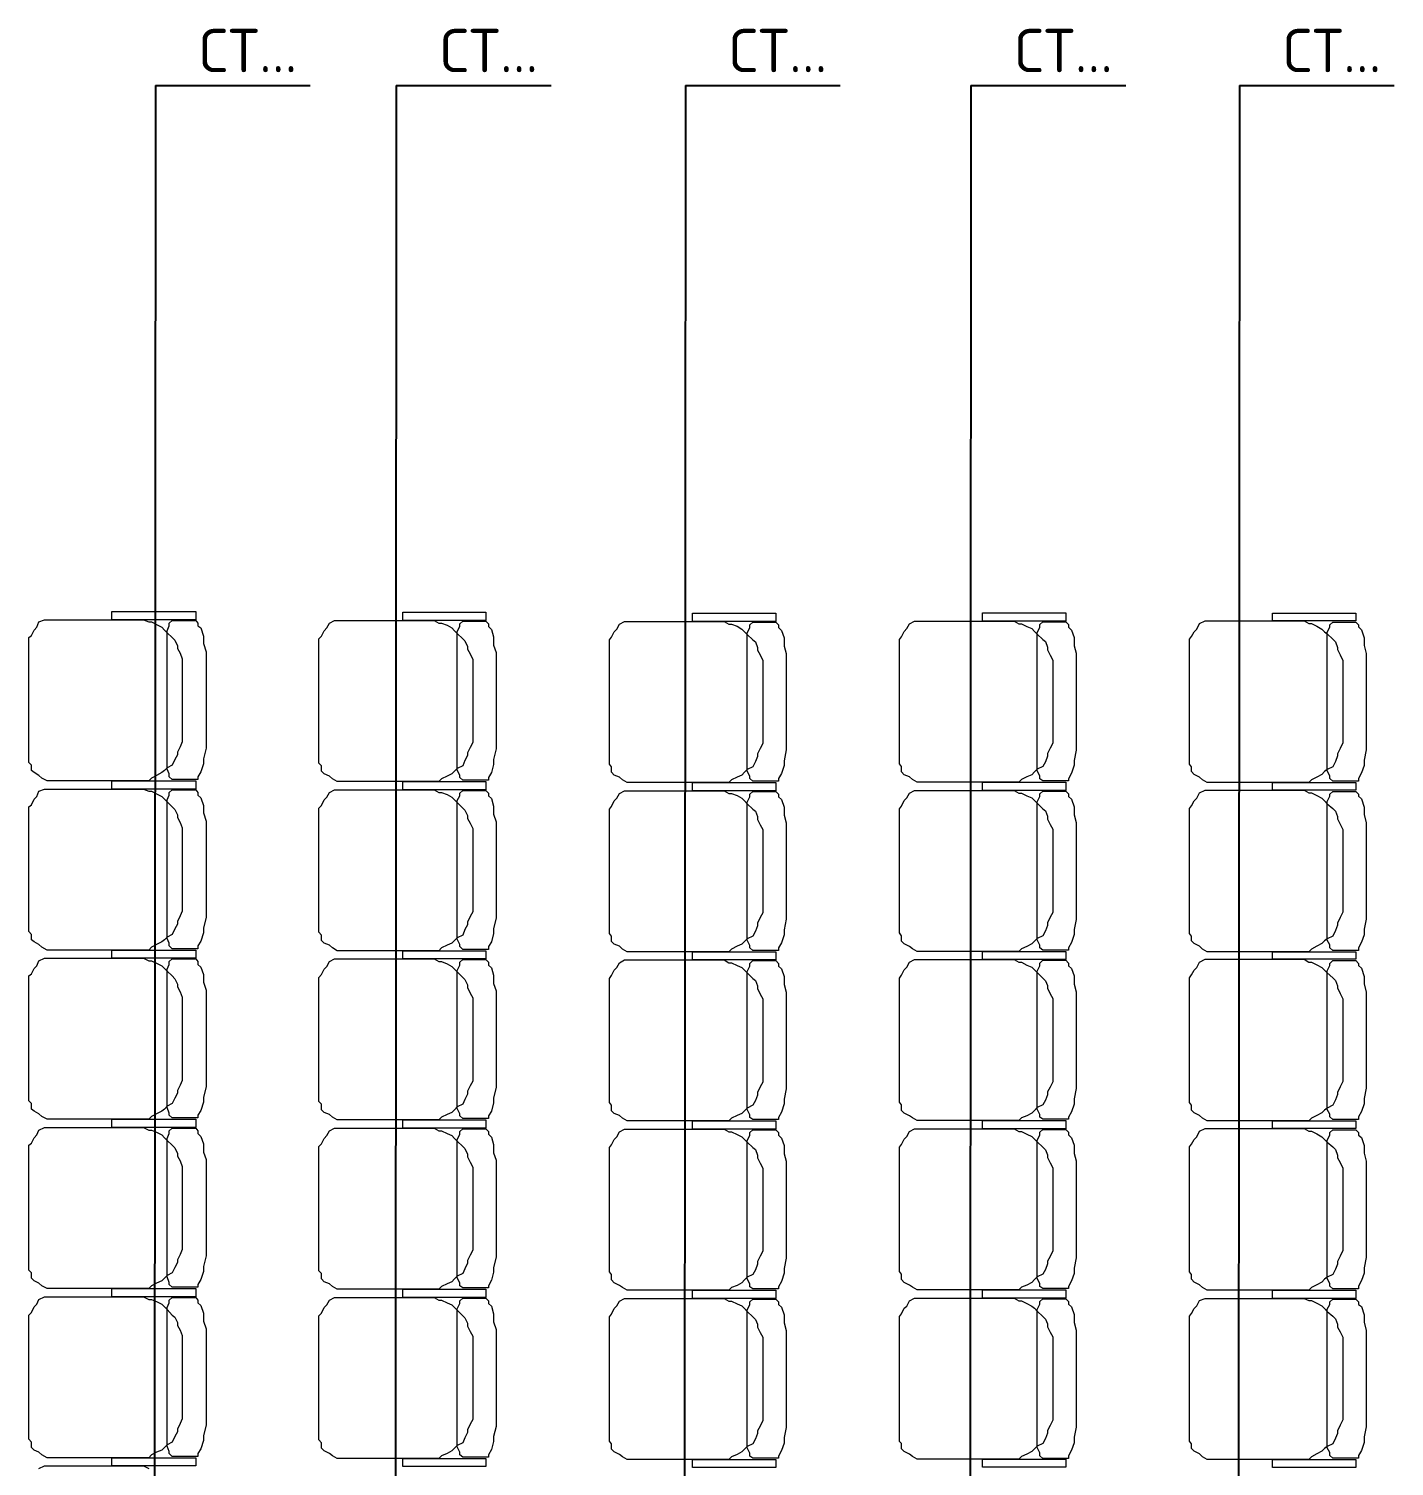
# Model space of a CAD drawing. Header units: millimetres. Extents: x 3050 to 430575, y -569542 to 36130.
# Drawn here: x 303231 to 307199, y -469292 to -465115 of the extents above; entities that cross this region are included whole.
import ezdxf

# ---------------------------------------------------------------- set-up
doc = ezdxf.new("R2010")
doc.units = ezdxf.units.MM
doc.layers.add('PDF _Геометрия', color=7, linetype='Continuous')
doc.layers.add('PDF _Текст', color=7, linetype='Continuous')
doc.styles.add('PDF ISOCPEUR', font='isocpeur.ttf')

# ---------------------------------------------------------------- blocks, each defined once
blk = doc.blocks.new('ТХ3 4 этаж')
at = {"color": 5, "lineweight": 25}
for p, q in [((23664.8, -46510), (23656.9, -60051.5)), ((23664.8, -46510), (24564.8, -46510)), ((25064.8, -46510), (25056.9, -60051.5)), ((25064.8, -46510), (25964.8, -46510)), ((26744.8, -46510), (26736.9, -60051.5)), ((26744.8, -46510), (27644.8, -46510)), ((28404.8, -46510), (28396.9, -60051.5)), ((28404.8, -46510), (29304.8, -46510)), ((29964.8, -46510), (29956.9, -60051.5)), ((29964.8, -46510), (30864.8, -46510))]:
    blk.add_line(p, q, dxfattribs=at)
at = {"layer": 'PDF _Геометрия', "color": 5, "lineweight": 9}
for points in [[(22929, -50186.8), (22929, -49718.8), (22944.9, -49706.9), (22960.7, -49675.2), (22976.6, -49659.4), (22988.5, -49627.6), (23020.2, -49615.7), (23051.9, -49615.7), (23063.8, -49615.7), (23535.7, -49615.7), (23567.4, -49615.7), (23595.2, -49615.7), (23626.9, -49627.6), (23642.8, -49627.6), (23670.5, -49643.5), (23702.3, -49659.4), (23718.1, -49675.2), (23734, -49691.1), (23761.7, -49718.8), (23777.6, -49734.7), (23793.5, -49766.4), (23793.5, -49782.3), (23809.3, -49810), (23821.2, -49841.8), (23821.2, -49873.5), (23821.2, -49901.2), (23821.2, -50099.5), (23821.2, -50278), (23821.2, -50293.8), (23821.2, -50325.5), (23809.3, -50353.3), (23793.5, -50385), (23793.5, -50400.9), (23777.6, -50428.6), (23761.7, -50460.4), (23734, -50476.2), (23718.1, -50492.1), (23702.3, -50504), (23670.5, -50519.9), (23642.8, -50535.7), (23626.9, -50551.6), (23595.2, -50551.6), (23567.4, -50551.6), (23535.7, -50551.6), (23063.8, -50551.6), (23036.1, -50551.6), (23004.3, -50535.7), (22988.5, -50519.9), (22960.7, -50504), (22944.9, -50492.1), (22944.9, -50460.4), (22929, -50444.5), (22929, -50412.8)], [(23412.8, -49568.2), (23900.5, -49568.2), (23900.5, -49615.7), (23412.8, -49615.7)], [(23734, -49818), (23734, -49679.2), (23745.9, -49651.4), (23745.9, -49635.6), (23761.7, -49619.7), (23777.6, -49619.7), (23900.5, -49619.7), (23912.4, -49635.6), (23912.4, -49651.4), (23928.3, -49663.3), (23944.1, -49710.9), (23944.1, -49754.5), (23960, -49802.1), (23960, -49845.7), (23960, -49909.2), (23960, -50254.2), (23960, -50317.6), (23960, -50361.2), (23944.1, -50424.7), (23944.1, -50452.4), (23928.3, -50500), (23912.4, -50527.8), (23912.4, -50543.6), (23900.5, -50543.6), (23777.6, -50543.6), (23761.7, -50543.6), (23745.9, -50527.8), (23745.9, -50511.9), (23734, -50484.2), (23734, -50452.4), (23734, -50424.7), (23734, -50345.4)], [(24614.3, -50190.7), (24614.3, -49726.8), (24630.2, -49710.9), (24646, -49679.2), (24661.9, -49663.3), (24677.8, -49635.6), (24705.5, -49619.7), (24737.2, -49619.7), (24753.1, -49619.7), (25221, -49619.7), (25252.7, -49619.7), (25284.5, -49619.7), (25312.2, -49635.6), (25328.1, -49635.6), (25359.8, -49647.5), (25387.6, -49663.3), (25403.4, -49679.2), (25419.3, -49695), (25451, -49726.8), (25462.9, -49738.7), (25478.8, -49770.4), (25478.8, -49786.3), (25494.6, -49814), (25510.5, -49845.7), (25510.5, -49877.5), (25510.5, -49905.2), (25510.5, -50107.4), (25510.5, -50281.9), (25510.5, -50297.8), (25510.5, -50329.5), (25494.6, -50357.3), (25478.8, -50389), (25478.8, -50404.9), (25462.9, -50432.6), (25451, -50464.3), (25419.3, -50480.2), (25403.4, -50496.1), (25387.6, -50511.9), (25359.8, -50523.8), (25328.1, -50539.7), (25312.2, -50555.5), (25284.5, -50555.5), (25252.7, -50555.5), (25221, -50555.5), (24753.1, -50555.5), (24721.4, -50555.5), (24693.6, -50539.7), (24677.8, -50523.8), (24646, -50511.9), (24630.2, -50496.1), (24630.2, -50464.3), (24614.3, -50448.5), (24614.3, -50420.7)], [(25102.1, -49572.1), (25585.8, -49572.1), (25585.8, -49619.7), (25102.1, -49619.7)], [(26787.4, -49578.2), (27271.1, -49578.2), (27271.1, -49625.7), (26787.4, -49625.7)], [(28472.7, -49576.1), (28956.4, -49576.1), (28956.4, -49623.7), (28472.7, -49623.7)], [(30158, -49578.2), (30641.7, -49578.2), (30641.7, -49621.8), (30158, -49621.8)], [(25419.3, -49821.9), (25419.3, -49683.1), (25435.1, -49655.4), (25435.1, -49639.5), (25451, -49623.7), (25462.9, -49623.7), (25585.8, -49623.7), (25601.7, -49639.5), (25601.7, -49655.4), (25617.6, -49671.3), (25629.5, -49714.9), (25629.5, -49762.5), (25645.3, -49806.1), (25645.3, -49849.7), (25645.3, -49913.1), (25645.3, -50262.1), (25645.3, -50321.6), (25645.3, -50365.2), (25629.5, -50428.6), (25629.5, -50456.4), (25617.6, -50504), (25601.7, -50531.7), (25601.7, -50547.6), (25585.8, -50547.6), (25462.9, -50547.6), (25451, -50547.6), (25435.1, -50531.7), (25435.1, -50519.9), (25419.3, -50488.1), (25419.3, -50456.4), (25419.3, -50428.6), (25419.3, -50353.3)], [(26303.6, -50196.8), (26303.6, -49732.8), (26315.5, -49717), (26331.3, -49685.2), (26347.2, -49669.4), (26363.1, -49641.6), (26390.8, -49625.7), (26422.5, -49625.7), (26438.4, -49625.7), (26906.3, -49625.7), (26938, -49625.7), (26969.8, -49625.7), (26997.5, -49641.6), (27013.4, -49641.6), (27045.1, -49653.5), (27072.9, -49669.4), (27088.7, -49685.2), (27104.6, -49701.1), (27136.3, -49732.8), (27152.2, -49744.7), (27164.1, -49776.4), (27164.1, -49792.3), (27179.9, -49820.1), (27195.8, -49851.8), (27195.8, -49883.5), (27195.8, -49911.3), (27195.8, -50113.5), (27195.8, -50288), (27195.8, -50303.8), (27195.8, -50335.6), (27179.9, -50363.3), (27164.1, -50395), (27164.1, -50410.9), (27152.2, -50438.7), (27136.3, -50470.4), (27104.6, -50486.2), (27088.7, -50502.1), (27072.9, -50518), (27045.1, -50529.9), (27013.4, -50545.7), (26997.5, -50561.6), (26969.8, -50561.6), (26938, -50561.6), (26906.3, -50561.6), (26438.4, -50561.6), (26406.7, -50561.6), (26378.9, -50545.7), (26363.1, -50529.9), (26331.3, -50518), (26315.5, -50502.1), (26315.5, -50470.4), (26303.6, -50454.5), (26303.6, -50426.8)], [(27104.6, -49828), (27104.6, -49693.2), (27120.4, -49661.4), (27120.4, -49645.6), (27136.3, -49629.7), (27152.2, -49629.7), (27271.1, -49629.7), (27287, -49645.6), (27287, -49661.4), (27302.9, -49677.3), (27318.7, -49720.9), (27318.7, -49768.5), (27330.6, -49812.1), (27330.6, -49859.7), (27330.6, -49919.2), (27330.6, -50268.1), (27330.6, -50327.6), (27330.6, -50371.2), (27318.7, -50434.7), (27318.7, -50462.5), (27302.9, -50510), (27287, -50537.8), (27287, -50553.7), (27271.1, -50553.7), (27152.2, -50553.7), (27136.3, -50553.7), (27120.4, -50537.8), (27120.4, -50525.9), (27104.6, -50494.2), (27104.6, -50462.5), (27104.6, -50434.7), (27104.6, -50359.4)], [(27988.9, -50194.7), (27988.9, -49730.7), (28000.8, -49714.9), (28016.6, -49683.1), (28032.5, -49667.3), (28048.4, -49639.5), (28076.1, -49623.7), (28107.8, -49623.7), (28123.7, -49623.7), (28591.6, -49623.7), (28623.3, -49623.7), (28655.1, -49623.7), (28682.8, -49639.5), (28698.7, -49639.5), (28730.4, -49655.4), (28758.2, -49667.3), (28774, -49683.1), (28789.9, -49699), (28821.6, -49730.7), (28837.5, -49742.6), (28849.4, -49774.4), (28849.4, -49790.2), (28865.2, -49821.9), (28881.1, -49849.7), (28881.1, -49881.4), (28881.1, -49909.2), (28881.1, -50111.4), (28881.1, -50285.9), (28881.1, -50301.8), (28881.1, -50333.5), (28865.2, -50361.2), (28849.4, -50393), (28849.4, -50408.8), (28837.5, -50440.5), (28821.6, -50468.3), (28789.9, -50484.2), (28774, -50500), (28758.2, -50515.9), (28730.4, -50527.8), (28698.7, -50543.6), (28682.8, -50559.5), (28655.1, -50559.5), (28623.3, -50559.5), (28591.6, -50559.5), (28123.7, -50559.5), (28092, -50559.5), (28064.2, -50543.6), (28048.4, -50527.8), (28016.6, -50515.9), (28000.8, -50500), (28000.8, -50468.3), (27988.9, -50452.4), (27988.9, -50424.7)], [(28789.9, -49825.9), (28789.9, -49691.1), (28805.8, -49659.4), (28805.8, -49643.5), (28821.6, -49627.6), (28837.5, -49627.6), (28956.4, -49627.6), (28972.3, -49643.5), (28972.3, -49659.4), (28988.2, -49675.2), (29004, -49718.8), (29004, -49766.4), (29015.9, -49810), (29015.9, -49857.6), (29015.9, -49917.1), (29015.9, -50266.1), (29015.9, -50325.5), (29015.9, -50373.1), (29004, -50432.6), (29004, -50460.4), (28988.2, -50508), (28972.3, -50539.7), (28972.3, -50551.6), (28956.4, -50551.6), (28837.5, -50551.6), (28821.6, -50551.6), (28805.8, -50539.7), (28805.8, -50523.8), (28789.9, -50492.1), (28789.9, -50460.4), (28789.9, -50432.6), (28789.9, -50357.3)], [(29674.2, -50196.8), (29674.2, -49728.8), (29686.1, -49713), (29701.9, -49685.2), (29717.8, -49669.4), (29733.7, -49637.6), (29765.4, -49621.8), (29793.1, -49621.8), (29809, -49621.8), (30276.9, -49621.8), (30308.6, -49621.8), (30340.4, -49621.8), (30368.1, -49637.6), (30384, -49637.6), (30415.7, -49653.5), (30443.5, -49669.4), (30459.3, -49685.2), (30475.2, -49697.1), (30506.9, -49728.8), (30522.8, -49744.7), (30534.7, -49776.4), (30534.7, -49788.3), (30550.5, -49820.1), (30566.4, -49851.8), (30566.4, -49879.5), (30566.4, -49911.3), (30566.4, -50109.5), (30566.4, -50288), (30566.4, -50303.8), (30566.4, -50331.6), (30550.5, -50363.3), (30534.7, -50395), (30534.7, -50406.9), (30522.8, -50438.7), (30506.9, -50470.4), (30475.2, -50486.2), (30459.3, -50498.1), (30443.5, -50514), (30415.7, -50529.9), (30384, -50545.7), (30368.1, -50561.6), (30340.4, -50561.6), (30308.6, -50561.6), (30276.9, -50561.6), (29809, -50561.6), (29777.3, -50561.6), (29749.5, -50545.7), (29733.7, -50529.9), (29701.9, -50514), (29686.1, -50498.1), (29686.1, -50470.4), (29674.2, -50454.5), (29674.2, -50422.8)], [(30475.2, -49824), (30475.2, -49689.2), (30491.1, -49657.5), (30491.1, -49645.6), (30506.9, -49629.7), (30522.8, -49629.7), (30641.7, -49629.7), (30657.6, -49645.6), (30657.6, -49657.5), (30673.5, -49673.3), (30689.3, -49720.9), (30689.3, -49764.5), (30701.2, -49812.1), (30701.2, -49855.7), (30701.2, -49915.2), (30701.2, -50264.2), (30701.2, -50327.6), (30701.2, -50371.2), (30689.3, -50430.7), (30689.3, -50462.5), (30673.5, -50506.1), (30657.6, -50537.8), (30657.6, -50553.7), (30641.7, -50553.7), (30522.8, -50553.7), (30506.9, -50553.7), (30491.1, -50537.8), (30491.1, -50521.9), (30475.2, -50494.2), (30475.2, -50462.5), (30475.2, -50430.7), (30475.2, -50355.4)], [(22929, -51170.2), (22929, -50702.3), (22944.9, -50690.4), (22960.7, -50658.6), (22976.6, -50642.8), (22988.5, -50611.1), (23020.2, -50599.2), (23051.9, -50599.2), (23063.8, -50599.2), (23535.7, -50599.2), (23567.4, -50599.2), (23595.2, -50599.2), (23626.9, -50611.1), (23642.8, -50611.1), (23670.5, -50626.9), (23702.3, -50642.8), (23718.1, -50658.6), (23734, -50674.5), (23761.7, -50702.3), (23777.6, -50718.1), (23793.5, -50749.8), (23793.5, -50765.7), (23809.3, -50793.5), (23821.2, -50825.2), (23821.2, -50856.9), (23821.2, -50884.7), (23821.2, -51082.9), (23821.2, -51261.4), (23821.2, -51277.2), (23821.2, -51309), (23809.3, -51336.7), (23793.5, -51368.5), (23793.5, -51384.3), (23777.6, -51412.1), (23761.7, -51443.8), (23734, -51459.7), (23718.1, -51475.5), (23702.3, -51487.4), (23670.5, -51503.3), (23642.8, -51519.1), (23626.9, -51535), (23595.2, -51535), (23567.4, -51535), (23535.7, -51535), (23063.8, -51535), (23036.1, -51535), (23004.3, -51519.1), (22988.5, -51503.3), (22960.7, -51487.4), (22944.9, -51475.5), (22944.9, -51443.8), (22929, -51427.9), (22929, -51400.2)], [(23412.8, -50551.6), (23900.5, -50551.6), (23900.5, -50599.2), (23412.8, -50599.2)], [(23734, -50801.4), (23734, -50662.6), (23745.9, -50634.8), (23745.9, -50619), (23761.7, -50603.1), (23777.6, -50603.1), (23900.5, -50603.1), (23912.4, -50619), (23912.4, -50634.8), (23928.3, -50650.7), (23944.1, -50694.3), (23944.1, -50738), (23960, -50785.5), (23960, -50829.2), (23960, -50892.6), (23960, -51241.6), (23960, -51301), (23960, -51344.7), (23944.1, -51408.1), (23944.1, -51435.9), (23928.3, -51483.4), (23912.4, -51511.2), (23912.4, -51527.1), (23900.5, -51527.1), (23777.6, -51527.1), (23761.7, -51527.1), (23745.9, -51511.2), (23745.9, -51495.3), (23734, -51467.6), (23734, -51435.9), (23734, -51408.1), (23734, -51328.8)], [(24614.3, -51174.1), (24614.3, -50710.2), (24630.2, -50694.3), (24646, -50662.6), (24661.9, -50646.7), (24677.8, -50619), (24705.5, -50603.1), (24737.2, -50603.1), (24753.1, -50603.1), (25221, -50603.1), (25252.7, -50603.1), (25284.5, -50603.1), (25312.2, -50619), (25328.1, -50619), (25359.8, -50630.9), (25387.6, -50646.7), (25403.4, -50662.6), (25419.3, -50678.5), (25451, -50710.2), (25462.9, -50722.1), (25478.8, -50753.8), (25478.8, -50769.7), (25494.6, -50797.4), (25510.5, -50829.2), (25510.5, -50860.9), (25510.5, -50888.6), (25510.5, -51090.9), (25510.5, -51265.4), (25510.5, -51281.2), (25510.5, -51312.9), (25494.6, -51340.7), (25478.8, -51372.4), (25478.8, -51388.3), (25462.9, -51416), (25451, -51447.8), (25419.3, -51463.6), (25403.4, -51479.5), (25387.6, -51495.3), (25359.8, -51507.2), (25328.1, -51523.1), (25312.2, -51539), (25284.5, -51539), (25252.7, -51539), (25221, -51539), (24753.1, -51539), (24721.4, -51539), (24693.6, -51523.1), (24677.8, -51507.2), (24646, -51495.3), (24630.2, -51479.5), (24630.2, -51447.8), (24614.3, -51431.9), (24614.3, -51404.1)], [(25102.1, -50555.5), (25585.8, -50555.5), (25585.8, -50603.1), (25102.1, -50603.1)], [(25419.3, -50805.4), (25419.3, -50666.6), (25435.1, -50638.8), (25435.1, -50623), (25451, -50607.1), (25462.9, -50607.1), (25585.8, -50607.1), (25601.7, -50623), (25601.7, -50638.8), (25617.6, -50654.7), (25629.5, -50698.3), (25629.5, -50745.9), (25645.3, -50789.5), (25645.3, -50837.1), (25645.3, -50896.6), (25645.3, -51245.5), (25645.3, -51305), (25645.3, -51348.6), (25629.5, -51412.1), (25629.5, -51439.8), (25617.6, -51487.4), (25601.7, -51515.2), (25601.7, -51531), (25585.8, -51531), (25462.9, -51531), (25451, -51531), (25435.1, -51515.2), (25435.1, -51503.3), (25419.3, -51471.6), (25419.3, -51439.8), (25419.3, -51412.1), (25419.3, -51336.7)], [(26303.6, -51180.2), (26303.6, -50716.2), (26315.5, -50700.4), (26331.3, -50668.7), (26347.2, -50652.8), (26363.1, -50625), (26390.8, -50609.2), (26422.5, -50609.2), (26438.4, -50609.2), (26906.3, -50609.2), (26938, -50609.2), (26969.8, -50609.2), (26997.5, -50625), (27013.4, -50625), (27045.1, -50636.9), (27072.9, -50652.8), (27088.7, -50668.7), (27104.6, -50684.5), (27136.3, -50716.2), (27152.2, -50728.1), (27164.1, -50759.9), (27164.1, -50775.7), (27179.9, -50807.4), (27195.8, -50835.2), (27195.8, -50866.9), (27195.8, -50894.7), (27195.8, -51096.9), (27195.8, -51271.4), (27195.8, -51287.3), (27195.8, -51319), (27179.9, -51346.7), (27164.1, -51378.5), (27164.1, -51394.3), (27152.2, -51426), (27136.3, -51453.8), (27104.6, -51469.7), (27088.7, -51485.5), (27072.9, -51501.4), (27045.1, -51513.3), (27013.4, -51529.1), (26997.5, -51545), (26969.8, -51545), (26938, -51545), (26906.3, -51545), (26438.4, -51545), (26406.7, -51545), (26378.9, -51529.1), (26363.1, -51513.3), (26331.3, -51501.4), (26315.5, -51485.5), (26315.5, -51453.8), (26303.6, -51437.9), (26303.6, -51410.2)], [(26787.4, -50561.6), (27271.1, -50561.6), (27271.1, -50609.2), (26787.4, -50609.2)], [(27104.6, -50811.4), (27104.6, -50676.6), (27120.4, -50644.9), (27120.4, -50629), (27136.3, -50613.1), (27152.2, -50613.1), (27271.1, -50613.1), (27287, -50629), (27287, -50644.9), (27302.9, -50660.7), (27318.7, -50704.3), (27318.7, -50751.9), (27330.6, -50795.5), (27330.6, -50843.1), (27330.6, -50902.6), (27330.6, -51251.6), (27330.6, -51311.1), (27330.6, -51354.7), (27318.7, -51418.1), (27318.7, -51445.9), (27302.9, -51493.5), (27287, -51521.2), (27287, -51537.1), (27271.1, -51537.1), (27152.2, -51537.1), (27136.3, -51537.1), (27120.4, -51521.2), (27120.4, -51509.3), (27104.6, -51477.6), (27104.6, -51445.9), (27104.6, -51418.1), (27104.6, -51342.8)], [(27988.9, -51178.1), (27988.9, -50714.2), (28000.8, -50698.3), (28016.6, -50666.6), (28032.5, -50650.7), (28048.4, -50623), (28076.1, -50607.1), (28107.8, -50607.1), (28123.7, -50607.1), (28591.6, -50607.1), (28623.3, -50607.1), (28655.1, -50607.1), (28682.8, -50623), (28698.7, -50623), (28730.4, -50638.8), (28758.2, -50650.7), (28774, -50666.6), (28789.9, -50682.4), (28821.6, -50714.2), (28837.5, -50726.1), (28849.4, -50757.8), (28849.4, -50773.6), (28865.2, -50805.4), (28881.1, -50833.1), (28881.1, -50864.8), (28881.1, -50896.6), (28881.1, -51094.8), (28881.1, -51269.3), (28881.1, -51285.2), (28881.1, -51316.9), (28865.2, -51344.7), (28849.4, -51376.4), (28849.4, -51392.2), (28837.5, -51424), (28821.6, -51451.7), (28789.9, -51467.6), (28774, -51483.4), (28758.2, -51499.3), (28730.4, -51515.2), (28698.7, -51527.1), (28682.8, -51542.9), (28655.1, -51542.9), (28623.3, -51542.9), (28591.6, -51542.9), (28123.7, -51542.9), (28092, -51542.9), (28064.2, -51527.1), (28048.4, -51515.2), (28016.6, -51499.3), (28000.8, -51483.4), (28000.8, -51451.7), (27988.9, -51435.9), (27988.9, -51408.1)], [(28472.7, -50559.5), (28956.4, -50559.5), (28956.4, -50607.1), (28472.7, -50607.1)], [(28789.9, -50809.3), (28789.9, -50674.5), (28805.8, -50642.8), (28805.8, -50626.9), (28821.6, -50611.1), (28837.5, -50611.1), (28956.4, -50611.1), (28972.3, -50626.9), (28972.3, -50642.8), (28988.2, -50658.6), (29004, -50702.3), (29004, -50749.8), (29015.9, -50793.5), (29015.9, -50841.1), (29015.9, -50900.5), (29015.9, -51249.5), (29015.9, -51309), (29015.9, -51356.6), (29004, -51416), (29004, -51443.8), (28988.2, -51491.4), (28972.3, -51523.1), (28972.3, -51535), (28956.4, -51535), (28837.5, -51535), (28821.6, -51535), (28805.8, -51523.1), (28805.8, -51507.2), (28789.9, -51475.5), (28789.9, -51443.8), (28789.9, -51416), (28789.9, -51340.7)], [(29674.2, -51180.2), (29674.2, -50712.3), (29686.1, -50696.4), (29701.9, -50668.7), (29717.8, -50652.8), (29733.7, -50621.1), (29765.4, -50605.2), (29793.1, -50605.2), (29809, -50605.2), (30276.9, -50605.2), (30308.6, -50605.2), (30340.4, -50605.2), (30368.1, -50621.1), (30384, -50621.1), (30415.7, -50636.9), (30443.5, -50652.8), (30459.3, -50668.7), (30475.2, -50684.5), (30506.9, -50712.3), (30522.8, -50728.1), (30534.7, -50759.9), (30534.7, -50771.8), (30550.5, -50803.5), (30566.4, -50835.2), (30566.4, -50863), (30566.4, -50894.7), (30566.4, -51093), (30566.4, -51271.4), (30566.4, -51287.3), (30566.4, -51315), (30550.5, -51346.7), (30534.7, -51378.5), (30534.7, -51390.4), (30522.8, -51422.1), (30506.9, -51453.8), (30475.2, -51469.7), (30459.3, -51481.6), (30443.5, -51497.4), (30415.7, -51513.3), (30384, -51529.1), (30368.1, -51545), (30340.4, -51545), (30308.6, -51545), (30276.9, -51545), (29809, -51545), (29777.3, -51545), (29749.5, -51529.1), (29733.7, -51513.3), (29701.9, -51497.4), (29686.1, -51481.6), (29686.1, -51453.8), (29674.2, -51437.9), (29674.2, -51406.2)], [(30158, -50561.6), (30641.7, -50561.6), (30641.7, -50605.2), (30158, -50605.2)], [(30475.2, -50807.4), (30475.2, -50672.6), (30491.1, -50640.9), (30491.1, -50629), (30506.9, -50613.1), (30522.8, -50613.1), (30641.7, -50613.1), (30657.6, -50629), (30657.6, -50640.9), (30673.5, -50656.8), (30689.3, -50704.3), (30689.3, -50748), (30701.2, -50795.5), (30701.2, -50839.2), (30701.2, -50898.6), (30701.2, -51247.6), (30701.2, -51311.1), (30701.2, -51354.7), (30689.3, -51414.2), (30689.3, -51445.9), (30673.5, -51489.5), (30657.6, -51521.2), (30657.6, -51537.1), (30641.7, -51537.1), (30522.8, -51537.1), (30506.9, -51537.1), (30491.1, -51521.2), (30491.1, -51505.4), (30475.2, -51477.6), (30475.2, -51445.9), (30475.2, -51414.2), (30475.2, -51338.8)], [(23412.8, -51535), (23900.5, -51535), (23900.5, -51582.6), (23412.8, -51582.6)], [(25102.1, -51539), (25585.8, -51539), (25585.8, -51586.6), (25102.1, -51586.6)], [(22929, -52153.6), (22929, -51685.7), (22944.9, -51673.8), (22960.7, -51642.1), (22976.6, -51626.2), (22988.5, -51598.4), (23020.2, -51582.6), (23051.9, -51582.6), (23063.8, -51582.6), (23535.7, -51582.6), (23567.4, -51582.6), (23595.2, -51582.6), (23626.9, -51598.4), (23642.8, -51598.4), (23670.5, -51610.3), (23702.3, -51626.2), (23718.1, -51642.1), (23734, -51657.9), (23761.7, -51685.7), (23777.6, -51701.5), (23793.5, -51733.3), (23793.5, -51749.1), (23809.3, -51776.9), (23821.2, -51808.6), (23821.2, -51840.3), (23821.2, -51868.1), (23821.2, -52066.4), (23821.2, -52244.8), (23821.2, -52260.7), (23821.2, -52292.4), (23809.3, -52320.2), (23793.5, -52351.9), (23793.5, -52367.7), (23777.6, -52395.5), (23761.7, -52427.2), (23734, -52443.1), (23718.1, -52458.9), (23702.3, -52470.8), (23670.5, -52486.7), (23642.8, -52502.6), (23626.9, -52518.4), (23595.2, -52518.4), (23567.4, -52518.4), (23535.7, -52518.4), (23063.8, -52518.4), (23036.1, -52518.4), (23004.3, -52502.6), (22988.5, -52486.7), (22960.7, -52470.8), (22944.9, -52458.9), (22944.9, -52427.2), (22929, -52411.4), (22929, -52383.6)], [(23734, -51784.8), (23734, -51646), (23745.9, -51618.3), (23745.9, -51602.4), (23761.7, -51586.6), (23777.6, -51586.6), (23900.5, -51586.6), (23912.4, -51602.4), (23912.4, -51618.3), (23928.3, -51634.1), (23944.1, -51677.8), (23944.1, -51721.4), (23960, -51769), (23960, -51812.6), (23960, -51876), (23960, -52225), (23960, -52284.5), (23960, -52328.1), (23944.1, -52391.5), (23944.1, -52419.3), (23928.3, -52466.9), (23912.4, -52494.6), (23912.4, -52510.5), (23900.5, -52510.5), (23777.6, -52510.5), (23761.7, -52510.5), (23745.9, -52494.6), (23745.9, -52482.7), (23734, -52451), (23734, -52419.3), (23734, -52391.5), (23734, -52312.2)], [(24614.3, -52157.6), (24614.3, -51693.6), (24630.2, -51677.8), (24646, -51646), (24661.9, -51630.2), (24677.8, -51602.4), (24705.5, -51586.6), (24737.2, -51586.6), (24753.1, -51586.6), (25221, -51586.6), (25252.7, -51586.6), (25284.5, -51586.6), (25312.2, -51602.4), (25328.1, -51602.4), (25359.8, -51614.3), (25387.6, -51630.2), (25403.4, -51646), (25419.3, -51661.9), (25451, -51693.6), (25462.9, -51705.5), (25478.8, -51737.2), (25478.8, -51753.1), (25494.6, -51784.8), (25510.5, -51812.6), (25510.5, -51844.3), (25510.5, -51872.1), (25510.5, -52074.3), (25510.5, -52248.8), (25510.5, -52264.6), (25510.5, -52296.4), (25494.6, -52324.1), (25478.8, -52355.8), (25478.8, -52371.7), (25462.9, -52403.4), (25451, -52431.2), (25419.3, -52447), (25403.4, -52462.9), (25387.6, -52478.8), (25359.8, -52490.7), (25328.1, -52506.5), (25312.2, -52522.4), (25284.5, -52522.4), (25252.7, -52522.4), (25221, -52522.4), (24753.1, -52522.4), (24721.4, -52522.4), (24693.6, -52506.5), (24677.8, -52490.7), (24646, -52478.8), (24630.2, -52462.9), (24630.2, -52431.2), (24614.3, -52415.3), (24614.3, -52387.6)], [(25419.3, -51788.8), (25419.3, -51654), (25435.1, -51622.2), (25435.1, -51606.4), (25451, -51590.5), (25462.9, -51590.5), (25585.8, -51590.5), (25601.7, -51606.4), (25601.7, -51622.2), (25617.6, -51638.1), (25629.5, -51681.7), (25629.5, -51729.3), (25645.3, -51772.9), (25645.3, -51820.5), (25645.3, -51880), (25645.3, -52228.9), (25645.3, -52288.4), (25645.3, -52332), (25629.5, -52395.5), (25629.5, -52423.3), (25617.6, -52470.8), (25601.7, -52498.6), (25601.7, -52514.5), (25585.8, -52514.5), (25462.9, -52514.5), (25451, -52514.5), (25435.1, -52498.6), (25435.1, -52486.7), (25419.3, -52455), (25419.3, -52423.3), (25419.3, -52395.5), (25419.3, -52320.2)], [(26303.6, -52163.6), (26303.6, -51699.7), (26315.5, -51683.8), (26331.3, -51652.1), (26347.2, -51636.2), (26363.1, -51608.5), (26390.8, -51592.6), (26422.5, -51592.6), (26438.4, -51592.6), (26906.3, -51592.6), (26938, -51592.6), (26969.8, -51592.6), (26997.5, -51608.5), (27013.4, -51608.5), (27045.1, -51624.3), (27072.9, -51636.2), (27088.7, -51652.1), (27104.6, -51667.9), (27136.3, -51699.7), (27152.2, -51711.6), (27164.1, -51743.3), (27164.1, -51759.1), (27179.9, -51790.9), (27195.8, -51818.6), (27195.8, -51850.3), (27195.8, -51878.1), (27195.8, -52080.3), (27195.8, -52254.8), (27195.8, -52270.7), (27195.8, -52302.4), (27179.9, -52330.2), (27164.1, -52361.9), (27164.1, -52377.7), (27152.2, -52409.5), (27136.3, -52437.2), (27104.6, -52453.1), (27088.7, -52469), (27072.9, -52484.8), (27045.1, -52496.7), (27013.4, -52512.6), (26997.5, -52528.4), (26969.8, -52528.4), (26938, -52528.4), (26906.3, -52528.4), (26438.4, -52528.4), (26406.7, -52528.4), (26378.9, -52512.6), (26363.1, -52496.7), (26331.3, -52484.8), (26315.5, -52469), (26315.5, -52437.2), (26303.6, -52421.4), (26303.6, -52393.6)], [(26787.4, -51545), (27271.1, -51545), (27271.1, -51592.6), (26787.4, -51592.6)], [(27104.6, -51794.8), (27104.6, -51660), (27120.4, -51628.3), (27120.4, -51612.4), (27136.3, -51596.6), (27152.2, -51596.6), (27271.1, -51596.6), (27287, -51612.4), (27287, -51628.3), (27302.9, -51644.1), (27318.7, -51687.8), (27318.7, -51735.4), (27330.6, -51779), (27330.6, -51826.6), (27330.6, -51886), (27330.6, -52235), (27330.6, -52294.5), (27330.6, -52342.1), (27318.7, -52401.5), (27318.7, -52429.3), (27302.9, -52476.9), (27287, -52508.6), (27287, -52520.5), (27271.1, -52520.5), (27152.2, -52520.5), (27136.3, -52520.5), (27120.4, -52508.6), (27120.4, -52492.7), (27104.6, -52461), (27104.6, -52429.3), (27104.6, -52401.5), (27104.6, -52326.2)], [(27988.9, -52165.5), (27988.9, -51697.6), (28000.8, -51681.7), (28016.6, -51650), (28032.5, -51634.1), (28048.4, -51606.4), (28076.1, -51590.5), (28107.8, -51590.5), (28123.7, -51590.5), (28591.6, -51590.5), (28623.3, -51590.5), (28655.1, -51590.5), (28682.8, -51606.4), (28698.7, -51606.4), (28730.4, -51622.2), (28758.2, -51634.1), (28774, -51650), (28789.9, -51665.9), (28821.6, -51697.6), (28837.5, -51713.4), (28849.4, -51741.2), (28849.4, -51757.1), (28865.2, -51788.8), (28881.1, -51816.5), (28881.1, -51848.3), (28881.1, -51880), (28881.1, -52078.3), (28881.1, -52252.7), (28881.1, -52268.6), (28881.1, -52300.3), (28865.2, -52332), (28849.4, -52359.8), (28849.4, -52375.7), (28837.5, -52407.4), (28821.6, -52435.2), (28789.9, -52451), (28774, -52466.9), (28758.2, -52482.7), (28730.4, -52498.6), (28698.7, -52510.5), (28682.8, -52526.4), (28655.1, -52526.4), (28623.3, -52526.4), (28591.6, -52526.4), (28123.7, -52526.4), (28092, -52526.4), (28064.2, -52510.5), (28048.4, -52498.6), (28016.6, -52482.7), (28000.8, -52466.9), (28000.8, -52435.2), (27988.9, -52419.3), (27988.9, -52391.5)], [(28472.7, -51542.9), (28956.4, -51542.9), (28956.4, -51590.5), (28472.7, -51590.5)], [(28789.9, -51792.8), (28789.9, -51657.9), (28805.8, -51626.2), (28805.8, -51610.3), (28821.6, -51594.5), (28837.5, -51594.5), (28956.4, -51594.5), (28972.3, -51610.3), (28972.3, -51626.2), (28988.2, -51642.1), (29004, -51685.7), (29004, -51733.3), (29015.9, -51776.9), (29015.9, -51824.5), (29015.9, -51884), (29015.9, -52232.9), (29015.9, -52292.4), (29015.9, -52340), (29004, -52399.5), (29004, -52431.2), (28988.2, -52474.8), (28972.3, -52506.5), (28972.3, -52518.4), (28956.4, -52518.4), (28837.5, -52518.4), (28821.6, -52518.4), (28805.8, -52506.5), (28805.8, -52490.7), (28789.9, -52458.9), (28789.9, -52431.2), (28789.9, -52399.5), (28789.9, -52324.1)], [(29674.2, -52163.6), (29674.2, -51695.7), (29686.1, -51679.8), (29701.9, -51652.1), (29717.8, -51636.2), (29733.7, -51604.5), (29765.4, -51588.6), (29793.1, -51588.6), (29809, -51588.6), (30276.9, -51588.6), (30308.6, -51588.6), (30340.4, -51588.6), (30368.1, -51604.5), (30384, -51604.5), (30415.7, -51620.4), (30443.5, -51636.2), (30459.3, -51652.1), (30475.2, -51667.9), (30506.9, -51695.7), (30522.8, -51711.6), (30534.7, -51743.3), (30534.7, -51755.2), (30550.5, -51786.9), (30566.4, -51818.6), (30566.4, -51846.4), (30566.4, -51878.1), (30566.4, -52076.4), (30566.4, -52254.8), (30566.4, -52270.7), (30566.4, -52298.4), (30550.5, -52330.2), (30534.7, -52361.9), (30534.7, -52373.8), (30522.8, -52405.5), (30506.9, -52437.2), (30475.2, -52453.1), (30459.3, -52465), (30443.5, -52480.9), (30415.7, -52496.7), (30384, -52512.6), (30368.1, -52528.4), (30340.4, -52528.4), (30308.6, -52528.4), (30276.9, -52528.4), (29809, -52528.4), (29777.3, -52528.4), (29749.5, -52512.6), (29733.7, -52496.7), (29701.9, -52480.9), (29686.1, -52465), (29686.1, -52437.2), (29674.2, -52421.4), (29674.2, -52389.6)], [(30158, -51545), (30641.7, -51545), (30641.7, -51588.6), (30158, -51588.6)], [(30475.2, -51794.8), (30475.2, -51656), (30491.1, -51624.3), (30491.1, -51612.4), (30506.9, -51596.6), (30522.8, -51596.6), (30641.7, -51596.6), (30657.6, -51612.4), (30657.6, -51624.3), (30673.5, -51640.2), (30689.3, -51687.8), (30689.3, -51731.4), (30701.2, -51779), (30701.2, -51822.6), (30701.2, -51882.1), (30701.2, -52231), (30701.2, -52294.5), (30701.2, -52338.1), (30689.3, -52397.6), (30689.3, -52429.3), (30673.5, -52472.9), (30657.6, -52504.6), (30657.6, -52520.5), (30641.7, -52520.5), (30522.8, -52520.5), (30506.9, -52520.5), (30491.1, -52504.6), (30491.1, -52488.8), (30475.2, -52461), (30475.2, -52429.3), (30475.2, -52397.6), (30475.2, -52322.2)], [(23412.8, -52518.4), (23900.5, -52518.4), (23900.5, -52566), (23412.8, -52566)], [(25102.1, -52522.4), (25585.8, -52522.4), (25585.8, -52570), (25102.1, -52570)], [(26787.4, -52528.4), (27271.1, -52528.4), (27271.1, -52576), (26787.4, -52576)], [(28472.7, -52526.4), (28956.4, -52526.4), (28956.4, -52573.9), (28472.7, -52573.9)], [(30158, -52528.4), (30641.7, -52528.4), (30641.7, -52572.1), (30158, -52572.1)], [(22929, -53137), (22929, -52669.1), (22944.9, -52657.2), (22960.7, -52625.5), (22976.6, -52609.6), (22988.5, -52581.9), (23020.2, -52566), (23051.9, -52566), (23063.8, -52566), (23535.7, -52566), (23567.4, -52566), (23595.2, -52566), (23626.9, -52581.9), (23642.8, -52581.9), (23670.5, -52593.8), (23702.3, -52609.6), (23718.1, -52625.5), (23734, -52641.4), (23761.7, -52669.1), (23777.6, -52685), (23793.5, -52716.7), (23793.5, -52732.6), (23809.3, -52760.3), (23821.2, -52792), (23821.2, -52823.8), (23821.2, -52851.5), (23821.2, -53049.8), (23821.2, -53228.2), (23821.2, -53244.1), (23821.2, -53275.8), (23809.3, -53303.6), (23793.5, -53335.3), (23793.5, -53351.2), (23777.6, -53378.9), (23761.7, -53410.6), (23734, -53426.5), (23718.1, -53442.4), (23702.3, -53458.2), (23670.5, -53470.1), (23642.8, -53486), (23626.9, -53501.8), (23595.2, -53501.8), (23567.4, -53501.8), (23535.7, -53501.8), (23063.8, -53501.8), (23036.1, -53501.8), (23004.3, -53486), (22988.5, -53470.1), (22960.7, -53458.2), (22944.9, -53442.4), (22944.9, -53410.6), (22929, -53394.8), (22929, -53367)], [(23734, -52768.2), (23734, -52629.5), (23745.9, -52601.7), (23745.9, -52585.8), (23761.7, -52570), (23777.6, -52570), (23900.5, -52570), (23912.4, -52585.8), (23912.4, -52601.7), (23928.3, -52617.6), (23944.1, -52661.2), (23944.1, -52708.8), (23960, -52752.4), (23960, -52796), (23960, -52859.4), (23960, -53208.4), (23960, -53267.9), (23960, -53311.5), (23944.1, -53375), (23944.1, -53402.7), (23928.3, -53450.3), (23912.4, -53478.1), (23912.4, -53493.9), (23900.5, -53493.9), (23777.6, -53493.9), (23761.7, -53493.9), (23745.9, -53478.1), (23745.9, -53466.2), (23734, -53434.4), (23734, -53402.7), (23734, -53375), (23734, -53299.6)], [(24614.3, -53141), (24614.3, -52677), (24630.2, -52661.2), (24646, -52629.5), (24661.9, -52613.6), (24677.8, -52585.8), (24705.5, -52570), (24737.2, -52570), (24753.1, -52570), (25221, -52570), (25252.7, -52570), (25284.5, -52570), (25312.2, -52585.8), (25328.1, -52585.8), (25359.8, -52601.7), (25387.6, -52613.6), (25403.4, -52629.5), (25419.3, -52645.3), (25451, -52677), (25462.9, -52688.9), (25478.8, -52720.7), (25478.8, -52736.5), (25494.6, -52768.2), (25510.5, -52796), (25510.5, -52827.7), (25510.5, -52855.5), (25510.5, -53057.7), (25510.5, -53232.2), (25510.5, -53248.1), (25510.5, -53279.8), (25494.6, -53307.5), (25478.8, -53339.3), (25478.8, -53355.1), (25462.9, -53386.9), (25451, -53414.6), (25419.3, -53430.5), (25403.4, -53446.3), (25387.6, -53462.2), (25359.8, -53474.1), (25328.1, -53490), (25312.2, -53505.8), (25284.5, -53505.8), (25252.7, -53505.8), (25221, -53505.8), (24753.1, -53505.8), (24721.4, -53505.8), (24693.6, -53490), (24677.8, -53474.1), (24646, -53462.2), (24630.2, -53446.3), (24630.2, -53414.6), (24614.3, -53398.7), (24614.3, -53371)], [(25419.3, -52772.2), (25419.3, -52637.4), (25435.1, -52605.7), (25435.1, -52589.8), (25451, -52573.9), (25462.9, -52573.9), (25585.8, -52573.9), (25601.7, -52589.8), (25601.7, -52605.7), (25617.6, -52621.5), (25629.5, -52665.1), (25629.5, -52712.7), (25645.3, -52756.3), (25645.3, -52803.9), (25645.3, -52863.4), (25645.3, -53212.4), (25645.3, -53271.9), (25645.3, -53319.4), (25629.5, -53378.9), (25629.5, -53406.7), (25617.6, -53454.3), (25601.7, -53486), (25601.7, -53497.9), (25585.8, -53497.9), (25462.9, -53497.9), (25451, -53497.9), (25435.1, -53486), (25435.1, -53470.1), (25419.3, -53438.4), (25419.3, -53406.7), (25419.3, -53378.9), (25419.3, -53303.6)], [(26303.6, -53147), (26303.6, -52683.1), (26315.5, -52667.2), (26331.3, -52635.5), (26347.2, -52619.6), (26363.1, -52591.9), (26390.8, -52576), (26422.5, -52576), (26438.4, -52576), (26906.3, -52576), (26938, -52576), (26969.8, -52576), (26997.5, -52591.9), (27013.4, -52591.9), (27045.1, -52607.7), (27072.9, -52619.6), (27088.7, -52635.5), (27104.6, -52651.4), (27136.3, -52683.1), (27152.2, -52695), (27164.1, -52726.7), (27164.1, -52742.6), (27179.9, -52774.3), (27195.8, -52802), (27195.8, -52833.8), (27195.8, -52865.5), (27195.8, -53063.8), (27195.8, -53238.2), (27195.8, -53254.1), (27195.8, -53285.8), (27179.9, -53313.6), (27164.1, -53345.3), (27164.1, -53361.2), (27152.2, -53392.9), (27136.3, -53420.7), (27104.6, -53436.5), (27088.7, -53452.4), (27072.9, -53468.2), (27045.1, -53484.1), (27013.4, -53496), (26997.5, -53511.9), (26969.8, -53511.9), (26938, -53511.9), (26906.3, -53511.9), (26438.4, -53511.9), (26406.7, -53511.9), (26378.9, -53496), (26363.1, -53484.1), (26331.3, -53468.2), (26315.5, -53452.4), (26315.5, -53420.7), (26303.6, -53404.8), (26303.6, -53377)], [(27104.6, -52778.3), (27104.6, -52643.4), (27120.4, -52611.7), (27120.4, -52595.8), (27136.3, -52580), (27152.2, -52580), (27271.1, -52580), (27287, -52595.8), (27287, -52611.7), (27302.9, -52627.6), (27318.7, -52671.2), (27318.7, -52718.8), (27330.6, -52762.4), (27330.6, -52810), (27330.6, -52869.5), (27330.6, -53218.4), (27330.6, -53277.9), (27330.6, -53325.5), (27318.7, -53385), (27318.7, -53412.7), (27302.9, -53460.3), (27287, -53492), (27287, -53503.9), (27271.1, -53503.9), (27152.2, -53503.9), (27136.3, -53503.9), (27120.4, -53492), (27120.4, -53476.2), (27104.6, -53444.4), (27104.6, -53412.7), (27104.6, -53385), (27104.6, -53309.6)], [(27988.9, -53148.9), (27988.9, -52681), (28000.8, -52665.1), (28016.6, -52633.4), (28032.5, -52617.6), (28048.4, -52589.8), (28076.1, -52573.9), (28107.8, -52573.9), (28123.7, -52573.9), (28591.6, -52573.9), (28623.3, -52573.9), (28655.1, -52573.9), (28682.8, -52589.8), (28698.7, -52589.8), (28730.4, -52605.7), (28758.2, -52617.6), (28774, -52633.4), (28789.9, -52649.3), (28821.6, -52681), (28837.5, -52696.9), (28849.4, -52724.6), (28849.4, -52740.5), (28865.2, -52772.2), (28881.1, -52800), (28881.1, -52831.7), (28881.1, -52863.4), (28881.1, -53061.7), (28881.1, -53236.2), (28881.1, -53252), (28881.1, -53283.7), (28865.2, -53315.5), (28849.4, -53343.2), (28849.4, -53359.1), (28837.5, -53390.8), (28821.6, -53418.6), (28789.9, -53434.4), (28774, -53450.3), (28758.2, -53466.2), (28730.4, -53482), (28698.7, -53493.9), (28682.8, -53509.8), (28655.1, -53509.8), (28623.3, -53509.8), (28591.6, -53509.8), (28123.7, -53509.8), (28092, -53509.8), (28064.2, -53493.9), (28048.4, -53482), (28016.6, -53466.2), (28000.8, -53450.3), (28000.8, -53418.6), (27988.9, -53402.7), (27988.9, -53375)], [(28789.9, -52776.2), (28789.9, -52641.4), (28805.8, -52609.6), (28805.8, -52593.8), (28821.6, -52577.9), (28837.5, -52577.9), (28956.4, -52577.9), (28972.3, -52593.8), (28972.3, -52609.6), (28988.2, -52625.5), (29004, -52669.1), (29004, -52716.7), (29015.9, -52760.3), (29015.9, -52807.9), (29015.9, -52867.4), (29015.9, -53216.3), (29015.9, -53275.8), (29015.9, -53323.4), (29004, -53382.9), (29004, -53414.6), (28988.2, -53458.2), (28972.3, -53490), (28972.3, -53501.8), (28956.4, -53501.8), (28837.5, -53501.8), (28821.6, -53501.8), (28805.8, -53490), (28805.8, -53474.1), (28789.9, -53442.4), (28789.9, -53414.6), (28789.9, -53382.9), (28789.9, -53307.5)], [(29674.2, -53147), (29674.2, -52679.1), (29686.1, -52663.3), (29701.9, -52635.5), (29717.8, -52619.6), (29733.7, -52587.9), (29765.4, -52572.1), (29793.1, -52572.1), (29809, -52572.1), (30276.9, -52572.1), (30308.6, -52572.1), (30340.4, -52572.1), (30368.1, -52587.9), (30384, -52587.9), (30415.7, -52603.8), (30443.5, -52619.6), (30459.3, -52635.5), (30475.2, -52651.4), (30506.9, -52679.1), (30522.8, -52695), (30534.7, -52726.7), (30534.7, -52742.6), (30550.5, -52770.3), (30566.4, -52802), (30566.4, -52829.8), (30566.4, -52861.5), (30566.4, -53059.8), (30566.4, -53238.2), (30566.4, -53254.1), (30566.4, -53281.9), (30550.5, -53313.6), (30534.7, -53345.3), (30534.7, -53361.2), (30522.8, -53388.9), (30506.9, -53420.7), (30475.2, -53436.5), (30459.3, -53448.4), (30443.5, -53464.3), (30415.7, -53480.1), (30384, -53496), (30368.1, -53511.9), (30340.4, -53511.9), (30308.6, -53511.9), (30276.9, -53511.9), (29809, -53511.9), (29777.3, -53511.9), (29749.5, -53496), (29733.7, -53480.1), (29701.9, -53464.3), (29686.1, -53448.4), (29686.1, -53420.7), (29674.2, -53404.8), (29674.2, -53373.1)], [(30475.2, -52778.3), (30475.2, -52639.5), (30491.1, -52611.7), (30491.1, -52595.8), (30506.9, -52580), (30522.8, -52580), (30641.7, -52580), (30657.6, -52595.8), (30657.6, -52611.7), (30673.5, -52623.6), (30689.3, -52671.2), (30689.3, -52714.8), (30701.2, -52762.4), (30701.2, -52806), (30701.2, -52865.5), (30701.2, -53214.5), (30701.2, -53277.9), (30701.2, -53321.5), (30689.3, -53381), (30689.3, -53412.7), (30673.5, -53456.3), (30657.6, -53488.1), (30657.6, -53503.9), (30641.7, -53503.9), (30522.8, -53503.9), (30506.9, -53503.9), (30491.1, -53488.1), (30491.1, -53472.2), (30475.2, -53444.4), (30475.2, -53412.7), (30475.2, -53381), (30475.2, -53305.7)], [(23412.8, -53501.8), (23900.5, -53501.8), (23900.5, -53549.4), (23412.8, -53549.4)], [(25102.1, -53505.8), (25585.8, -53505.8), (25585.8, -53553.4), (25102.1, -53553.4)], [(26787.4, -53511.9), (27271.1, -53511.9), (27271.1, -53559.4), (26787.4, -53559.4)], [(28472.7, -53509.8), (28956.4, -53509.8), (28956.4, -53557.4), (28472.7, -53557.4)], [(30158, -53511.9), (30641.7, -53511.9), (30641.7, -53559.4), (30158, -53559.4)], [(22929, -54120.5), (22929, -53656.5), (22944.9, -53640.6), (22960.7, -53608.9), (22976.6, -53593.1), (22988.5, -53565.3), (23020.2, -53549.4), (23051.9, -53549.4), (23063.8, -53549.4), (23535.7, -53549.4), (23567.4, -53549.4), (23595.2, -53549.4), (23626.9, -53565.3), (23642.8, -53565.3), (23670.5, -53577.2), (23702.3, -53593.1), (23718.1, -53608.9), (23734, -53624.8), (23761.7, -53656.5), (23777.6, -53668.4), (23793.5, -53700.1), (23793.5, -53716), (23809.3, -53743.7), (23821.2, -53775.5), (23821.2, -53807.2), (23821.2, -53834.9), (23821.2, -54037.2), (23821.2, -54211.7), (23821.2, -54227.5), (23821.2, -54259.2), (23809.3, -54287), (23793.5, -54318.7), (23793.5, -54334.6), (23777.6, -54362.3), (23761.7, -54394.1), (23734, -54409.9), (23718.1, -54425.8), (23702.3, -54441.7), (23670.5, -54453.5), (23642.8, -54469.4), (23626.9, -54485.3), (23595.2, -54485.3), (23567.4, -54485.3), (23535.7, -54485.3), (23063.8, -54485.3), (23036.1, -54485.3), (23004.3, -54469.4), (22988.5, -54453.5), (22960.7, -54441.7), (22944.9, -54425.8), (22944.9, -54394.1), (22929, -54378.2), (22929, -54350.4)], [(23734, -53751.7), (23734, -53612.9), (23745.9, -53585.1), (23745.9, -53569.3), (23761.7, -53553.4), (23777.6, -53553.4), (23900.5, -53553.4), (23912.4, -53569.3), (23912.4, -53585.1), (23928.3, -53601), (23944.1, -53644.6), (23944.1, -53692.2), (23960, -53735.8), (23960, -53779.4), (23960, -53842.9), (23960, -54191.8), (23960, -54251.3), (23960, -54294.9), (23944.1, -54358.4), (23944.1, -54386.1), (23928.3, -54433.7), (23912.4, -54461.5), (23912.4, -54477.3), (23900.5, -54477.3), (23777.6, -54477.3), (23761.7, -54477.3), (23745.9, -54461.5), (23745.9, -54449.6), (23734, -54417.9), (23734, -54386.1), (23734, -54358.4), (23734, -54283)], [(24614.3, -54124.4), (24614.3, -53660.5), (24630.2, -53644.6), (24646, -53612.9), (24661.9, -53597), (24677.8, -53569.3), (24705.5, -53553.4), (24737.2, -53553.4), (24753.1, -53553.4), (25221, -53553.4), (25252.7, -53553.4), (25284.5, -53553.4), (25312.2, -53569.3), (25328.1, -53569.3), (25359.8, -53585.1), (25387.6, -53597), (25403.4, -53612.9), (25419.3, -53628.7), (25451, -53660.5), (25462.9, -53672.4), (25478.8, -53704.1), (25478.8, -53719.9), (25494.6, -53751.7), (25510.5, -53779.4), (25510.5, -53811.2), (25510.5, -53842.9), (25510.5, -54041.1), (25510.5, -54215.6), (25510.5, -54231.5), (25510.5, -54263.2), (25494.6, -54291), (25478.8, -54322.7), (25478.8, -54338.6), (25462.9, -54370.3), (25451, -54398), (25419.3, -54413.9), (25403.4, -54429.8), (25387.6, -54445.6), (25359.8, -54461.5), (25328.1, -54473.4), (25312.2, -54489.2), (25284.5, -54489.2), (25252.7, -54489.2), (25221, -54489.2), (24753.1, -54489.2), (24721.4, -54489.2), (24693.6, -54473.4), (24677.8, -54461.5), (24646, -54445.6), (24630.2, -54429.8), (24630.2, -54398), (24614.3, -54382.2), (24614.3, -54354.4)], [(25419.3, -53755.6), (25419.3, -53620.8), (25435.1, -53589.1), (25435.1, -53573.2), (25451, -53557.4), (25462.9, -53557.4), (25585.8, -53557.4), (25601.7, -53573.2), (25601.7, -53589.1), (25617.6, -53604.9), (25629.5, -53648.6), (25629.5, -53696.2), (25645.3, -53739.8), (25645.3, -53787.4), (25645.3, -53846.8), (25645.3, -54195.8), (25645.3, -54255.3), (25645.3, -54302.9), (25629.5, -54362.3), (25629.5, -54390.1), (25617.6, -54437.7), (25601.7, -54469.4), (25601.7, -54481.3), (25585.8, -54481.3), (25462.9, -54481.3), (25451, -54481.3), (25435.1, -54469.4), (25435.1, -54453.5), (25419.3, -54421.8), (25419.3, -54390.1), (25419.3, -54362.3), (25419.3, -54287)], [(26303.6, -54134.4), (26303.6, -53666.5), (26315.5, -53650.6), (26331.3, -53618.9), (26347.2, -53603.1), (26363.1, -53575.3), (26390.8, -53559.4), (26422.5, -53559.4), (26438.4, -53559.4), (26906.3, -53559.4), (26938, -53559.4), (26969.8, -53559.4), (26997.5, -53575.3), (27013.4, -53575.3), (27045.1, -53591.2), (27072.9, -53603.1), (27088.7, -53618.9), (27104.6, -53634.8), (27136.3, -53666.5), (27152.2, -53682.4), (27164.1, -53710.1), (27164.1, -53726), (27179.9, -53757.7), (27195.8, -53785.5), (27195.8, -53817.2), (27195.8, -53848.9), (27195.8, -54047.2), (27195.8, -54221.7), (27195.8, -54237.5), (27195.8, -54269.3), (27179.9, -54301), (27164.1, -54328.7), (27164.1, -54344.6), (27152.2, -54376.3), (27136.3, -54404.1), (27104.6, -54419.9), (27088.7, -54435.8), (27072.9, -54451.7), (27045.1, -54467.5), (27013.4, -54479.4), (26997.5, -54495.3), (26969.8, -54495.3), (26938, -54495.3), (26906.3, -54495.3), (26438.4, -54495.3), (26406.7, -54495.3), (26378.9, -54479.4), (26363.1, -54467.5), (26331.3, -54451.7), (26315.5, -54435.8), (26315.5, -54404.1), (26303.6, -54388.2), (26303.6, -54360.5)], [(27104.6, -53761.7), (27104.6, -53626.9), (27120.4, -53595.1), (27120.4, -53579.3), (27136.3, -53563.4), (27152.2, -53563.4), (27271.1, -53563.4), (27287, -53579.3), (27287, -53595.1), (27302.9, -53611), (27318.7, -53654.6), (27318.7, -53702.2), (27330.6, -53745.8), (27330.6, -53793.4), (27330.6, -53852.9), (27330.6, -54201.8), (27330.6, -54261.3), (27330.6, -54308.9), (27318.7, -54368.4), (27318.7, -54400.1), (27302.9, -54443.7), (27287, -54475.5), (27287, -54487.4), (27271.1, -54487.4), (27152.2, -54487.4), (27136.3, -54487.4), (27120.4, -54475.5), (27120.4, -54459.6), (27104.6, -54427.9), (27104.6, -54400.1), (27104.6, -54368.4), (27104.6, -54293)], [(27988.9, -54132.3), (27988.9, -53664.4), (28000.8, -53648.6), (28016.6, -53616.8), (28032.5, -53604.9), (28048.4, -53573.2), (28076.1, -53557.4), (28107.8, -53557.4), (28123.7, -53557.4), (28591.6, -53557.4), (28623.3, -53557.4), (28655.1, -53557.4), (28682.8, -53573.2), (28698.7, -53573.2), (28730.4, -53589.1), (28758.2, -53604.9), (28774, -53616.8), (28789.9, -53632.7), (28821.6, -53664.4), (28837.5, -53680.3), (28849.4, -53708), (28849.4, -53723.9), (28865.2, -53755.6), (28881.1, -53783.4), (28881.1, -53815.1), (28881.1, -53846.8), (28881.1, -54045.1), (28881.1, -54223.6), (28881.1, -54235.5), (28881.1, -54267.2), (28865.2, -54298.9), (28849.4, -54326.7), (28849.4, -54342.5), (28837.5, -54374.2), (28821.6, -54402), (28789.9, -54417.9), (28774, -54433.7), (28758.2, -54449.6), (28730.4, -54465.4), (28698.7, -54477.3), (28682.8, -54493.2), (28655.1, -54493.2), (28623.3, -54493.2), (28591.6, -54493.2), (28123.7, -54493.2), (28092, -54493.2), (28064.2, -54477.3), (28048.4, -54465.4), (28016.6, -54449.6), (28000.8, -54433.7), (28000.8, -54402), (27988.9, -54390.1), (27988.9, -54358.4)], [(28789.9, -53759.6), (28789.9, -53624.8), (28805.8, -53593.1), (28805.8, -53577.2), (28821.6, -53561.3), (28837.5, -53561.3), (28956.4, -53561.3), (28972.3, -53577.2), (28972.3, -53593.1), (28988.2, -53608.9), (29004, -53652.5), (29004, -53700.1), (29015.9, -53743.7), (29015.9, -53791.3), (29015.9, -53850.8), (29015.9, -54199.8), (29015.9, -54259.2), (29015.9, -54306.8), (29004, -54366.3), (29004, -54398), (28988.2, -54441.7), (28972.3, -54473.4), (28972.3, -54489.2), (28956.4, -54489.2), (28837.5, -54489.2), (28821.6, -54489.2), (28805.8, -54473.4), (28805.8, -54457.5), (28789.9, -54425.8), (28789.9, -54398), (28789.9, -54366.3), (28789.9, -54291)], [(29674.2, -54130.5), (29674.2, -53662.5), (29686.1, -53646.7), (29701.9, -53618.9), (29717.8, -53603.1), (29733.7, -53571.3), (29765.4, -53559.4), (29793.1, -53559.4), (29809, -53559.4), (30276.9, -53559.4), (30308.6, -53559.4), (30340.4, -53559.4), (30368.1, -53571.3), (30384, -53571.3), (30415.7, -53587.2), (30443.5, -53603.1), (30459.3, -53618.9), (30475.2, -53634.8), (30506.9, -53662.5), (30522.8, -53678.4), (30534.7, -53710.1), (30534.7, -53726), (30550.5, -53753.7), (30566.4, -53785.5), (30566.4, -53813.2), (30566.4, -53845), (30566.4, -54043.2), (30566.4, -54221.7), (30566.4, -54237.5), (30566.4, -54265.3), (30550.5, -54297), (30534.7, -54328.7), (30534.7, -54344.6), (30522.8, -54372.4), (30506.9, -54404.1), (30475.2, -54419.9), (30459.3, -54431.8), (30443.5, -54447.7), (30415.7, -54463.6), (30384, -54479.4), (30368.1, -54495.3), (30340.4, -54495.3), (30308.6, -54495.3), (30276.9, -54495.3), (29809, -54495.3), (29777.3, -54495.3), (29749.5, -54479.4), (29733.7, -54463.6), (29701.9, -54447.7), (29686.1, -54431.8), (29686.1, -54404.1), (29674.2, -54388.2), (29674.2, -54356.5)], [(30475.2, -53761.7), (30475.2, -53622.9), (30491.1, -53595.1), (30491.1, -53579.3), (30506.9, -53563.4), (30522.8, -53563.4), (30641.7, -53563.4), (30657.6, -53579.3), (30657.6, -53595.1), (30673.5, -53607), (30689.3, -53654.6), (30689.3, -53698.2), (30701.2, -53745.8), (30701.2, -53789.4), (30701.2, -53852.9), (30701.2, -54197.9), (30701.2, -54261.3), (30701.2, -54304.9), (30689.3, -54364.4), (30689.3, -54396.1), (30673.5, -54443.7), (30657.6, -54471.5), (30657.6, -54487.4), (30641.7, -54487.4), (30522.8, -54487.4), (30506.9, -54487.4), (30491.1, -54471.5), (30491.1, -54455.6), (30475.2, -54427.9), (30475.2, -54396.1), (30475.2, -54364.4), (30475.2, -54289.1)], [(23412.8, -54485.3), (23900.5, -54485.3), (23900.5, -54532.9), (23412.8, -54532.9)], [(25102.1, -54489.2), (25585.8, -54489.2), (25585.8, -54536.8), (25102.1, -54536.8)], [(26787.4, -54495.3), (27271.1, -54495.3), (27271.1, -54542.9), (26787.4, -54542.9)], [(28472.7, -54493.2), (28956.4, -54493.2), (28956.4, -54540.8), (28472.7, -54540.8)], [(30158, -54495.3), (30641.7, -54495.3), (30641.7, -54542.9), (30158, -54542.9)]]:
    blk.add_lwpolyline(points, close=True, dxfattribs=at)
blk.add_lwpolyline([(22988.5, -54548.7), (23020.2, -54532.9), (23051.9, -54532.9), (23063.8, -54532.9), (23535.7, -54532.9), (23567.4, -54532.9), (23595.2, -54532.9), (23626.9, -54548.7)], dxfattribs=at)
at = {"layer": 'PDF _Текст', "color": 5, "lineweight": 30, "char_height": 251.7, "attachment_point": 4, "style": 'PDF ISOCPEUR'}
for insert in [(23920.4, -46307.7), (25320.4, -46307.7), (27000.4, -46307.7), (28660.4, -46307.7), (30220.4, -46307.7)]:
    blk.add_mtext('СТ...', dxfattribs=dict(at, insert=insert))

msp = doc.modelspace()

# ---------------------------------------------------------------- block references
at = {"xscale": 0.5, "yscale": 0.5, "zscale": 0.5}
msp.add_blockref('ТХ3 4 этаж', (291766.25, -442024.29), dxfattribs=at)

doc.saveas('drawing.dxf')
